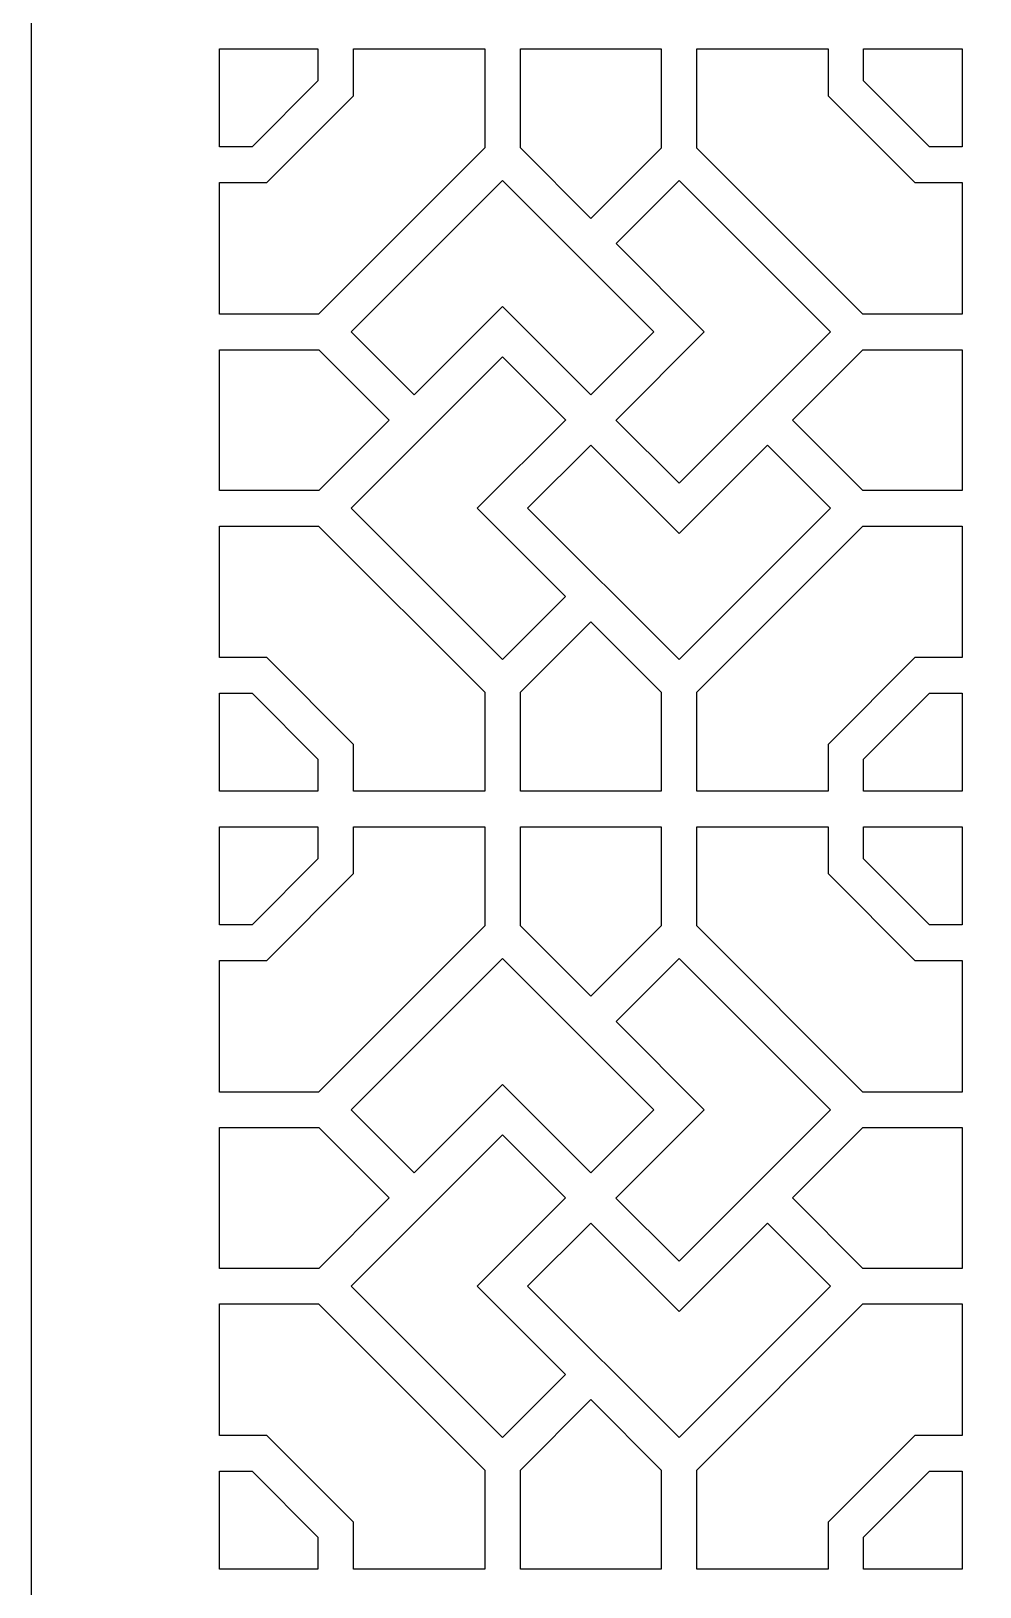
# Model space of a CAD drawing. Header units: centimetres. Extents: x -15.1 to -1.8, y -3.3 to 9.5.
# Drawn here: x -15.081 to -12.813, y -0.614 to 3.106 of the extents above; entities that cross this region are included whole.
import ezdxf

# ---------------------------------------------------------------- set-up
doc = ezdxf.new("R2010")
doc.units = ezdxf.units.CM
doc.header["$MEASUREMENT"] = 0
doc.layers.add('layer 1', color=7, linetype='Continuous')

msp = doc.modelspace()

# ---------------------------------------------------------------- linework, layer by layer
at = {"layer": 'layer 1', "color": 250}
for points, knots in [([(-15.08052, 9.5), (-15.08052, 9.5), (-8.68613, 9.5), (-8.68613, 9.5), (-8.68613, 9.5), (-8.68613, 9.5), (-8.68613, -3.28878), (-8.68613, -3.28878), (-8.68613, -3.28878), (-8.68613, -3.28878), (-15.08052, -3.28878), (-15.08052, -3.28878), (-15.08052, -3.28878), (-15.08052, -3.28878), (-15.08052, 9.5), (-15.08052, 9.5)], [0, 0, 0, 0, 0.2, 0.2, 0.2, 0.2, 0.4, 0.4, 0.4, 0.4, 0.6, 0.6, 0.6, 0.6, 1, 1, 1, 1]), ([(-14.51734, 2.74374), (-14.51734, 2.74374), (-14.63031, 2.74374), (-14.63031, 2.74374), (-14.63031, 2.74374), (-14.63031, 2.74374), (-14.63031, 2.42902), (-14.63031, 2.42902), (-14.63031, 2.42902), (-14.63031, 2.42902), (-14.39369, 2.42902), (-14.39369, 2.42902), (-14.39369, 2.42902), (-14.39369, 2.42902), (-13.99633, 2.82637), (-13.99633, 2.82637), (-13.99633, 2.82637), (-13.99633, 2.82637), (-13.99633, 3.06309), (-13.99633, 3.06309), (-13.99633, 3.06309), (-13.99633, 3.06309), (-14.30989, 3.06309), (-14.30989, 3.06309), (-14.30989, 3.06309), (-14.30989, 3.06309), (-14.30989, 2.95119), (-14.30989, 2.95119), (-14.30989, 2.95119), (-14.30989, 2.95119), (-14.51734, 2.74374), (-14.51734, 2.74374)], [0, 0, 0, 0, 0.1111111, 0.1111111, 0.1111111, 0.1111111, 0.2222222, 0.2222222, 0.2222222, 0.2222222, 0.3333333, 0.3333333, 0.3333333, 0.3333333, 0.4444444, 0.4444444, 0.4444444, 0.4444444, 0.5555556, 0.5555556, 0.5555556, 0.5555556, 0.6666667, 0.6666667, 0.6666667, 0.6666667, 0.7777778, 0.7777778, 0.7777778, 0.7777778, 1, 1, 1, 1]), ([(-14.63031, 2.82879), (-14.63031, 2.82879), (-14.55257, 2.82879), (-14.55257, 2.82879), (-14.55257, 2.82879), (-14.55257, 2.82879), (-14.39494, 2.98641), (-14.39494, 2.98641), (-14.39494, 2.98641), (-14.39494, 2.98641), (-14.39494, 3.06309), (-14.39494, 3.06309), (-14.39494, 3.06309), (-14.39494, 3.06309), (-14.63031, 3.06309), (-14.63031, 3.06309), (-14.63031, 3.06309), (-14.63031, 3.06309), (-14.63031, 2.82879), (-14.63031, 2.82879)], [0, 0, 0, 0, 0.1666667, 0.1666667, 0.1666667, 0.1666667, 0.3333333, 0.3333333, 0.3333333, 0.3333333, 0.5, 0.5, 0.5, 0.5, 0.6666667, 0.6666667, 0.6666667, 0.6666667, 1, 1, 1, 1]), ([(-13.91129, 3.06309), (-13.91129, 3.06309), (-13.91129, 2.82627), (-13.91129, 2.82627), (-13.91129, 2.82627), (-13.91129, 2.82627), (-13.74286, 2.65785), (-13.74286, 2.65785), (-13.74286, 2.65785), (-13.74286, 2.65785), (-13.57471, 2.82601), (-13.57471, 2.82601), (-13.57471, 2.82601), (-13.57471, 2.82601), (-13.57471, 3.06309), (-13.57471, 3.06309), (-13.57471, 3.06309), (-13.57471, 3.06309), (-13.91129, 3.06309), (-13.91129, 3.06309)], [0, 0, 0, 0, 0.1666667, 0.1666667, 0.1666667, 0.1666667, 0.3333333, 0.3333333, 0.3333333, 0.3333333, 0.5, 0.5, 0.5, 0.5, 0.6666667, 0.6666667, 0.6666667, 0.6666667, 1, 1, 1, 1]), ([(-12.96865, 2.74374), (-12.96865, 2.74374), (-13.1761, 2.95119), (-13.1761, 2.95119), (-13.1761, 2.95119), (-13.1761, 2.95119), (-13.1761, 3.06309), (-13.1761, 3.06309), (-13.1761, 3.06309), (-13.1761, 3.06309), (-13.48966, 3.06309), (-13.48966, 3.06309), (-13.48966, 3.06309), (-13.48966, 3.06309), (-13.48966, 2.8261), (-13.48966, 2.8261), (-13.48966, 2.8261), (-13.48966, 2.8261), (-13.09258, 2.42902), (-13.09258, 2.42902), (-13.09258, 2.42902), (-13.09258, 2.42902), (-12.85568, 2.42902), (-12.85568, 2.42902), (-12.85568, 2.42902), (-12.85568, 2.42902), (-12.85568, 2.74374), (-12.85568, 2.74374), (-12.85568, 2.74374), (-12.85568, 2.74374), (-12.96865, 2.74374), (-12.96865, 2.74374)], [0, 0, 0, 0, 0.1111111, 0.1111111, 0.1111111, 0.1111111, 0.2222222, 0.2222222, 0.2222222, 0.2222222, 0.3333333, 0.3333333, 0.3333333, 0.3333333, 0.4444444, 0.4444444, 0.4444444, 0.4444444, 0.5555556, 0.5555556, 0.5555556, 0.5555556, 0.6666667, 0.6666667, 0.6666667, 0.6666667, 0.7777778, 0.7777778, 0.7777778, 0.7777778, 1, 1, 1, 1]), ([(-12.85568, 2.82879), (-12.85568, 2.82879), (-12.85568, 3.06309), (-12.85568, 3.06309), (-12.85568, 3.06309), (-12.85568, 3.06309), (-13.09106, 3.06309), (-13.09106, 3.06309), (-13.09106, 3.06309), (-13.09106, 3.06309), (-13.09106, 2.98641), (-13.09106, 2.98641), (-13.09106, 2.98641), (-13.09106, 2.98641), (-12.93343, 2.82879), (-12.93343, 2.82879), (-12.93343, 2.82879), (-12.93343, 2.82879), (-12.85568, 2.82879), (-12.85568, 2.82879)], [0, 0, 0, 0, 0.1666667, 0.1666667, 0.1666667, 0.1666667, 0.3333333, 0.3333333, 0.3333333, 0.3333333, 0.5, 0.5, 0.5, 0.5, 0.6666667, 0.6666667, 0.6666667, 0.6666667, 1, 1, 1, 1]), ([(-13.74312, 2.23613), (-13.74312, 2.23613), (-13.74303, 2.23621), (-13.74303, 2.23621), (-13.74303, 2.23621), (-13.74303, 2.23621), (-13.74282, 2.23599), (-13.74282, 2.23599), (-13.74282, 2.23599), (-13.74282, 2.23599), (-13.59205, 2.38676), (-13.59205, 2.38676), (-13.59205, 2.38676), (-13.59205, 2.38676), (-13.95385, 2.74857), (-13.95385, 2.74857), (-13.95385, 2.74857), (-13.95385, 2.74857), (-14.31567, 2.38676), (-14.31567, 2.38676), (-14.31567, 2.38676), (-14.31567, 2.38676), (-14.16482, 2.23591), (-14.16482, 2.23591), (-14.16482, 2.23591), (-14.16482, 2.23591), (-13.95386, 2.44687), (-13.95386, 2.44687), (-13.95386, 2.44687), (-13.95386, 2.44687), (-13.74312, 2.23613), (-13.74312, 2.23613)], [0, 0, 0, 0, 0.1111111, 0.1111111, 0.1111111, 0.1111111, 0.2222222, 0.2222222, 0.2222222, 0.2222222, 0.3333333, 0.3333333, 0.3333333, 0.3333333, 0.4444444, 0.4444444, 0.4444444, 0.4444444, 0.5555556, 0.5555556, 0.5555556, 0.5555556, 0.6666667, 0.6666667, 0.6666667, 0.6666667, 0.7777778, 0.7777778, 0.7777778, 0.7777778, 1, 1, 1, 1]), ([(-13.68265, 2.17589), (-13.68265, 2.17589), (-13.68257, 2.17582), (-13.68257, 2.17582), (-13.68257, 2.17582), (-13.68257, 2.17582), (-13.68292, 2.17547), (-13.68292, 2.17547), (-13.68292, 2.17547), (-13.68292, 2.17547), (-13.53213, 2.02468), (-13.53213, 2.02468), (-13.53213, 2.02468), (-13.53213, 2.02468), (-13.17032, 2.38649), (-13.17032, 2.38649), (-13.17032, 2.38649), (-13.17032, 2.38649), (-13.53213, 2.7483), (-13.53213, 2.7483), (-13.53213, 2.7483), (-13.53213, 2.7483), (-13.68272, 2.59771), (-13.68272, 2.59771), (-13.68272, 2.59771), (-13.68272, 2.59771), (-13.47178, 2.38676), (-13.47178, 2.38676), (-13.47178, 2.38676), (-13.47178, 2.38676), (-13.68265, 2.17589), (-13.68265, 2.17589)], [0, 0, 0, 0, 0.1111111, 0.1111111, 0.1111111, 0.1111111, 0.2222222, 0.2222222, 0.2222222, 0.2222222, 0.3333333, 0.3333333, 0.3333333, 0.3333333, 0.4444444, 0.4444444, 0.4444444, 0.4444444, 0.5555556, 0.5555556, 0.5555556, 0.5555556, 0.6666667, 0.6666667, 0.6666667, 0.6666667, 0.7777778, 0.7777778, 0.7777778, 0.7777778, 1, 1, 1, 1]), ([(-14.22495, 2.17577), (-14.22495, 2.17577), (-14.39315, 2.34397), (-14.39315, 2.34397), (-14.39315, 2.34397), (-14.39315, 2.34397), (-14.63031, 2.34397), (-14.63031, 2.34397), (-14.63031, 2.34397), (-14.63031, 2.34397), (-14.63031, 2.00739), (-14.63031, 2.00739), (-14.63031, 2.00739), (-14.63031, 2.00739), (-14.39334, 2.00739), (-14.39334, 2.00739), (-14.39334, 2.00739), (-14.39334, 2.00739), (-14.22495, 2.17577), (-14.22495, 2.17577)], [0, 0, 0, 0, 0.1666667, 0.1666667, 0.1666667, 0.1666667, 0.3333333, 0.3333333, 0.3333333, 0.3333333, 0.5, 0.5, 0.5, 0.5, 0.6666667, 0.6666667, 0.6666667, 0.6666667, 1, 1, 1, 1]), ([(-12.85568, 2.34397), (-12.85568, 2.34397), (-13.09257, 2.34397), (-13.09257, 2.34397), (-13.09257, 2.34397), (-13.09257, 2.34397), (-13.26087, 2.17568), (-13.26087, 2.17568), (-13.26087, 2.17568), (-13.26087, 2.17568), (-13.09258, 2.00739), (-13.09258, 2.00739), (-13.09258, 2.00739), (-13.09258, 2.00739), (-12.85568, 2.00739), (-12.85568, 2.00739), (-12.85568, 2.00739), (-12.85568, 2.00739), (-12.85568, 2.34397), (-12.85568, 2.34397)], [0, 0, 0, 0, 0.1666667, 0.1666667, 0.1666667, 0.1666667, 0.3333333, 0.3333333, 0.3333333, 0.3333333, 0.5, 0.5, 0.5, 0.5, 0.6666667, 0.6666667, 0.6666667, 0.6666667, 1, 1, 1, 1]), ([(-13.8034, 2.17577), (-13.8034, 2.17577), (-13.80322, 2.17595), (-13.80322, 2.17595), (-13.80322, 2.17595), (-13.80322, 2.17595), (-13.95385, 2.32659), (-13.95385, 2.32659), (-13.95385, 2.32659), (-13.95385, 2.32659), (-14.31567, 1.96479), (-14.31567, 1.96479), (-14.31567, 1.96479), (-14.31567, 1.96479), (-13.95386, 1.60297), (-13.95386, 1.60297), (-13.95386, 1.60297), (-13.95386, 1.60297), (-13.80309, 1.75374), (-13.80309, 1.75374), (-13.80309, 1.75374), (-13.80309, 1.75374), (-14.01422, 1.96486), (-14.01422, 1.96486), (-14.01422, 1.96486), (-14.01422, 1.96486), (-13.80335, 2.17573), (-13.80335, 2.17573), (-13.80335, 2.17573), (-13.80335, 2.17573), (-13.8034, 2.17577), (-13.8034, 2.17577)], [0, 0, 0, 0, 0.1111111, 0.1111111, 0.1111111, 0.1111111, 0.2222222, 0.2222222, 0.2222222, 0.2222222, 0.3333333, 0.3333333, 0.3333333, 0.3333333, 0.4444444, 0.4444444, 0.4444444, 0.4444444, 0.5555556, 0.5555556, 0.5555556, 0.5555556, 0.6666667, 0.6666667, 0.6666667, 0.6666667, 0.7777778, 0.7777778, 0.7777778, 0.7777778, 1, 1, 1, 1]), ([(-13.74327, 2.11554), (-13.74327, 2.11554), (-13.89395, 1.96486), (-13.89395, 1.96486), (-13.89395, 1.96486), (-13.89395, 1.96486), (-13.53213, 1.60305), (-13.53213, 1.60305), (-13.53213, 1.60305), (-13.53213, 1.60305), (-13.17032, 1.96486), (-13.17032, 1.96486), (-13.17032, 1.96486), (-13.17032, 1.96486), (-13.321, 2.11554), (-13.321, 2.11554), (-13.321, 2.11554), (-13.321, 2.11554), (-13.53213, 1.90441), (-13.53213, 1.90441), (-13.53213, 1.90441), (-13.53213, 1.90441), (-13.74327, 2.11554), (-13.74327, 2.11554)], [0, 0, 0, 0, 0.1428571, 0.1428571, 0.1428571, 0.1428571, 0.2857143, 0.2857143, 0.2857143, 0.2857143, 0.4285714, 0.4285714, 0.4285714, 0.4285714, 0.5714286, 0.5714286, 0.5714286, 0.5714286, 0.7142857, 0.7142857, 0.7142857, 0.7142857, 1, 1, 1, 1]), ([(-14.51734, 1.60781), (-14.51734, 1.60781), (-14.30989, 1.40036), (-14.30989, 1.40036), (-14.30989, 1.40036), (-14.30989, 1.40036), (-14.30989, 1.28846), (-14.30989, 1.28846), (-14.30989, 1.28846), (-14.30989, 1.28846), (-13.99633, 1.28846), (-13.99633, 1.28846), (-13.99633, 1.28846), (-13.99633, 1.28846), (-13.99633, 1.52518), (-13.99633, 1.52518), (-13.99633, 1.52518), (-13.99633, 1.52518), (-14.3935, 1.92234), (-14.3935, 1.92234), (-14.3935, 1.92234), (-14.3935, 1.92234), (-14.63031, 1.92234), (-14.63031, 1.92234), (-14.63031, 1.92234), (-14.63031, 1.92234), (-14.63031, 1.60781), (-14.63031, 1.60781), (-14.63031, 1.60781), (-14.63031, 1.60781), (-14.51734, 1.60781), (-14.51734, 1.60781)], [0, 0, 0, 0, 0.1111111, 0.1111111, 0.1111111, 0.1111111, 0.2222222, 0.2222222, 0.2222222, 0.2222222, 0.3333333, 0.3333333, 0.3333333, 0.3333333, 0.4444444, 0.4444444, 0.4444444, 0.4444444, 0.5555556, 0.5555556, 0.5555556, 0.5555556, 0.6666667, 0.6666667, 0.6666667, 0.6666667, 0.7777778, 0.7777778, 0.7777778, 0.7777778, 1, 1, 1, 1]), ([(-12.96865, 1.60781), (-12.96865, 1.60781), (-12.85568, 1.60781), (-12.85568, 1.60781), (-12.85568, 1.60781), (-12.85568, 1.60781), (-12.85568, 1.92234), (-12.85568, 1.92234), (-12.85568, 1.92234), (-12.85568, 1.92234), (-13.09257, 1.92234), (-13.09257, 1.92234), (-13.09257, 1.92234), (-13.09257, 1.92234), (-13.48966, 1.52525), (-13.48966, 1.52525), (-13.48966, 1.52525), (-13.48966, 1.52525), (-13.48966, 1.28846), (-13.48966, 1.28846), (-13.48966, 1.28846), (-13.48966, 1.28846), (-13.1761, 1.28846), (-13.1761, 1.28846), (-13.1761, 1.28846), (-13.1761, 1.28846), (-13.1761, 1.40036), (-13.1761, 1.40036), (-13.1761, 1.40036), (-13.1761, 1.40036), (-12.96865, 1.60781), (-12.96865, 1.60781)], [0, 0, 0, 0, 0.1111111, 0.1111111, 0.1111111, 0.1111111, 0.2222222, 0.2222222, 0.2222222, 0.2222222, 0.3333333, 0.3333333, 0.3333333, 0.3333333, 0.4444444, 0.4444444, 0.4444444, 0.4444444, 0.5555556, 0.5555556, 0.5555556, 0.5555556, 0.6666667, 0.6666667, 0.6666667, 0.6666667, 0.7777778, 0.7777778, 0.7777778, 0.7777778, 1, 1, 1, 1]), ([(-13.57471, 1.28846), (-13.57471, 1.28846), (-13.57471, 1.52536), (-13.57471, 1.52536), (-13.57471, 1.52536), (-13.57471, 1.52536), (-13.74296, 1.6936), (-13.74296, 1.6936), (-13.74296, 1.6936), (-13.74296, 1.6936), (-13.91129, 1.52527), (-13.91129, 1.52527), (-13.91129, 1.52527), (-13.91129, 1.52527), (-13.91129, 1.28846), (-13.91129, 1.28846), (-13.91129, 1.28846), (-13.91129, 1.28846), (-13.57471, 1.28846), (-13.57471, 1.28846)], [0, 0, 0, 0, 0.1666667, 0.1666667, 0.1666667, 0.1666667, 0.3333333, 0.3333333, 0.3333333, 0.3333333, 0.5, 0.5, 0.5, 0.5, 0.6666667, 0.6666667, 0.6666667, 0.6666667, 1, 1, 1, 1]), ([(-14.63031, 1.52276), (-14.63031, 1.52276), (-14.63031, 1.28846), (-14.63031, 1.28846), (-14.63031, 1.28846), (-14.63031, 1.28846), (-14.39494, 1.28846), (-14.39494, 1.28846), (-14.39494, 1.28846), (-14.39494, 1.28846), (-14.39494, 1.36514), (-14.39494, 1.36514), (-14.39494, 1.36514), (-14.39494, 1.36514), (-14.55257, 1.52276), (-14.55257, 1.52276), (-14.55257, 1.52276), (-14.55257, 1.52276), (-14.63031, 1.52276), (-14.63031, 1.52276)], [0, 0, 0, 0, 0.1666667, 0.1666667, 0.1666667, 0.1666667, 0.3333333, 0.3333333, 0.3333333, 0.3333333, 0.5, 0.5, 0.5, 0.5, 0.6666667, 0.6666667, 0.6666667, 0.6666667, 1, 1, 1, 1]), ([(-12.85568, 1.52276), (-12.85568, 1.52276), (-12.93343, 1.52276), (-12.93343, 1.52276), (-12.93343, 1.52276), (-12.93343, 1.52276), (-13.09106, 1.36514), (-13.09106, 1.36514), (-13.09106, 1.36514), (-13.09106, 1.36514), (-13.09106, 1.28846), (-13.09106, 1.28846), (-13.09106, 1.28846), (-13.09106, 1.28846), (-12.85568, 1.28846), (-12.85568, 1.28846), (-12.85568, 1.28846), (-12.85568, 1.28846), (-12.85568, 1.52276), (-12.85568, 1.52276)], [0, 0, 0, 0, 0.1666667, 0.1666667, 0.1666667, 0.1666667, 0.3333333, 0.3333333, 0.3333333, 0.3333333, 0.5, 0.5, 0.5, 0.5, 0.6666667, 0.6666667, 0.6666667, 0.6666667, 1, 1, 1, 1]), ([(-14.51734, 0.88407), (-14.51734, 0.88407), (-14.63031, 0.88407), (-14.63031, 0.88407), (-14.63031, 0.88407), (-14.63031, 0.88407), (-14.63031, 0.56934), (-14.63031, 0.56934), (-14.63031, 0.56934), (-14.63031, 0.56934), (-14.39369, 0.56934), (-14.39369, 0.56934), (-14.39369, 0.56934), (-14.39369, 0.56934), (-13.99633, 0.9667), (-13.99633, 0.9667), (-13.99633, 0.9667), (-13.99633, 0.9667), (-13.99633, 1.20341), (-13.99633, 1.20341), (-13.99633, 1.20341), (-13.99633, 1.20341), (-14.30989, 1.20341), (-14.30989, 1.20341), (-14.30989, 1.20341), (-14.30989, 1.20341), (-14.30989, 1.09151), (-14.30989, 1.09151), (-14.30989, 1.09151), (-14.30989, 1.09151), (-14.51734, 0.88407), (-14.51734, 0.88407)], [0, 0, 0, 0, 0.1111111, 0.1111111, 0.1111111, 0.1111111, 0.2222222, 0.2222222, 0.2222222, 0.2222222, 0.3333333, 0.3333333, 0.3333333, 0.3333333, 0.4444444, 0.4444444, 0.4444444, 0.4444444, 0.5555556, 0.5555556, 0.5555556, 0.5555556, 0.6666667, 0.6666667, 0.6666667, 0.6666667, 0.7777778, 0.7777778, 0.7777778, 0.7777778, 1, 1, 1, 1]), ([(-14.63031, 0.96911), (-14.63031, 0.96911), (-14.55257, 0.96911), (-14.55257, 0.96911), (-14.55257, 0.96911), (-14.55257, 0.96911), (-14.39494, 1.12674), (-14.39494, 1.12674), (-14.39494, 1.12674), (-14.39494, 1.12674), (-14.39494, 1.20341), (-14.39494, 1.20341), (-14.39494, 1.20341), (-14.39494, 1.20341), (-14.63031, 1.20341), (-14.63031, 1.20341), (-14.63031, 1.20341), (-14.63031, 1.20341), (-14.63031, 0.96911), (-14.63031, 0.96911)], [0, 0, 0, 0, 0.1666667, 0.1666667, 0.1666667, 0.1666667, 0.3333333, 0.3333333, 0.3333333, 0.3333333, 0.5, 0.5, 0.5, 0.5, 0.6666667, 0.6666667, 0.6666667, 0.6666667, 1, 1, 1, 1]), ([(-13.91129, 1.20341), (-13.91129, 1.20341), (-13.91129, 0.9666), (-13.91129, 0.9666), (-13.91129, 0.9666), (-13.91129, 0.9666), (-13.74286, 0.79817), (-13.74286, 0.79817), (-13.74286, 0.79817), (-13.74286, 0.79817), (-13.57471, 0.96633), (-13.57471, 0.96633), (-13.57471, 0.96633), (-13.57471, 0.96633), (-13.57471, 1.20341), (-13.57471, 1.20341), (-13.57471, 1.20341), (-13.57471, 1.20341), (-13.91129, 1.20341), (-13.91129, 1.20341)], [0, 0, 0, 0, 0.1666667, 0.1666667, 0.1666667, 0.1666667, 0.3333333, 0.3333333, 0.3333333, 0.3333333, 0.5, 0.5, 0.5, 0.5, 0.6666667, 0.6666667, 0.6666667, 0.6666667, 1, 1, 1, 1]), ([(-12.96865, 0.88407), (-12.96865, 0.88407), (-13.1761, 1.09151), (-13.1761, 1.09151), (-13.1761, 1.09151), (-13.1761, 1.09151), (-13.1761, 1.20341), (-13.1761, 1.20341), (-13.1761, 1.20341), (-13.1761, 1.20341), (-13.48966, 1.20341), (-13.48966, 1.20341), (-13.48966, 1.20341), (-13.48966, 1.20341), (-13.48966, 0.96643), (-13.48966, 0.96643), (-13.48966, 0.96643), (-13.48966, 0.96643), (-13.09258, 0.56934), (-13.09258, 0.56934), (-13.09258, 0.56934), (-13.09258, 0.56934), (-12.85568, 0.56934), (-12.85568, 0.56934), (-12.85568, 0.56934), (-12.85568, 0.56934), (-12.85568, 0.88407), (-12.85568, 0.88407), (-12.85568, 0.88407), (-12.85568, 0.88407), (-12.96865, 0.88407), (-12.96865, 0.88407)], [0, 0, 0, 0, 0.1111111, 0.1111111, 0.1111111, 0.1111111, 0.2222222, 0.2222222, 0.2222222, 0.2222222, 0.3333333, 0.3333333, 0.3333333, 0.3333333, 0.4444444, 0.4444444, 0.4444444, 0.4444444, 0.5555556, 0.5555556, 0.5555556, 0.5555556, 0.6666667, 0.6666667, 0.6666667, 0.6666667, 0.7777778, 0.7777778, 0.7777778, 0.7777778, 1, 1, 1, 1]), ([(-12.85568, 0.96911), (-12.85568, 0.96911), (-12.85568, 1.20341), (-12.85568, 1.20341), (-12.85568, 1.20341), (-12.85568, 1.20341), (-13.09106, 1.20341), (-13.09106, 1.20341), (-13.09106, 1.20341), (-13.09106, 1.20341), (-13.09106, 1.12674), (-13.09106, 1.12674), (-13.09106, 1.12674), (-13.09106, 1.12674), (-12.93343, 0.96911), (-12.93343, 0.96911), (-12.93343, 0.96911), (-12.93343, 0.96911), (-12.85568, 0.96911), (-12.85568, 0.96911)], [0, 0, 0, 0, 0.1666667, 0.1666667, 0.1666667, 0.1666667, 0.3333333, 0.3333333, 0.3333333, 0.3333333, 0.5, 0.5, 0.5, 0.5, 0.6666667, 0.6666667, 0.6666667, 0.6666667, 1, 1, 1, 1]), ([(-13.74312, 0.37645), (-13.74312, 0.37645), (-13.74303, 0.37653), (-13.74303, 0.37653), (-13.74303, 0.37653), (-13.74303, 0.37653), (-13.74282, 0.37632), (-13.74282, 0.37632), (-13.74282, 0.37632), (-13.74282, 0.37632), (-13.59205, 0.52709), (-13.59205, 0.52709), (-13.59205, 0.52709), (-13.59205, 0.52709), (-13.95385, 0.88889), (-13.95385, 0.88889), (-13.95385, 0.88889), (-13.95385, 0.88889), (-14.31567, 0.52709), (-14.31567, 0.52709), (-14.31567, 0.52709), (-14.31567, 0.52709), (-14.16482, 0.37624), (-14.16482, 0.37624), (-14.16482, 0.37624), (-14.16482, 0.37624), (-13.95386, 0.5872), (-13.95386, 0.5872), (-13.95386, 0.5872), (-13.95386, 0.5872), (-13.74312, 0.37645), (-13.74312, 0.37645)], [0, 0, 0, 0, 0.1111111, 0.1111111, 0.1111111, 0.1111111, 0.2222222, 0.2222222, 0.2222222, 0.2222222, 0.3333333, 0.3333333, 0.3333333, 0.3333333, 0.4444444, 0.4444444, 0.4444444, 0.4444444, 0.5555556, 0.5555556, 0.5555556, 0.5555556, 0.6666667, 0.6666667, 0.6666667, 0.6666667, 0.7777778, 0.7777778, 0.7777778, 0.7777778, 1, 1, 1, 1]), ([(-13.68265, 0.31622), (-13.68265, 0.31622), (-13.68257, 0.31614), (-13.68257, 0.31614), (-13.68257, 0.31614), (-13.68257, 0.31614), (-13.68292, 0.31579), (-13.68292, 0.31579), (-13.68292, 0.31579), (-13.68292, 0.31579), (-13.53213, 0.165), (-13.53213, 0.165), (-13.53213, 0.165), (-13.53213, 0.165), (-13.17032, 0.52682), (-13.17032, 0.52682), (-13.17032, 0.52682), (-13.17032, 0.52682), (-13.53213, 0.88862), (-13.53213, 0.88862), (-13.53213, 0.88862), (-13.53213, 0.88862), (-13.68272, 0.73803), (-13.68272, 0.73803), (-13.68272, 0.73803), (-13.68272, 0.73803), (-13.47178, 0.52709), (-13.47178, 0.52709), (-13.47178, 0.52709), (-13.47178, 0.52709), (-13.68265, 0.31622), (-13.68265, 0.31622)], [0, 0, 0, 0, 0.1111111, 0.1111111, 0.1111111, 0.1111111, 0.2222222, 0.2222222, 0.2222222, 0.2222222, 0.3333333, 0.3333333, 0.3333333, 0.3333333, 0.4444444, 0.4444444, 0.4444444, 0.4444444, 0.5555556, 0.5555556, 0.5555556, 0.5555556, 0.6666667, 0.6666667, 0.6666667, 0.6666667, 0.7777778, 0.7777778, 0.7777778, 0.7777778, 1, 1, 1, 1]), ([(-14.22495, 0.3161), (-14.22495, 0.3161), (-14.39315, 0.48429), (-14.39315, 0.48429), (-14.39315, 0.48429), (-14.39315, 0.48429), (-14.63031, 0.48429), (-14.63031, 0.48429), (-14.63031, 0.48429), (-14.63031, 0.48429), (-14.63031, 0.14771), (-14.63031, 0.14771), (-14.63031, 0.14771), (-14.63031, 0.14771), (-14.39334, 0.14771), (-14.39334, 0.14771), (-14.39334, 0.14771), (-14.39334, 0.14771), (-14.22495, 0.3161), (-14.22495, 0.3161)], [0, 0, 0, 0, 0.1666667, 0.1666667, 0.1666667, 0.1666667, 0.3333333, 0.3333333, 0.3333333, 0.3333333, 0.5, 0.5, 0.5, 0.5, 0.6666667, 0.6666667, 0.6666667, 0.6666667, 1, 1, 1, 1]), ([(-12.85568, 0.48429), (-12.85568, 0.48429), (-13.09257, 0.48429), (-13.09257, 0.48429), (-13.09257, 0.48429), (-13.09257, 0.48429), (-13.26087, 0.316), (-13.26087, 0.316), (-13.26087, 0.316), (-13.26087, 0.316), (-13.09258, 0.14771), (-13.09258, 0.14771), (-13.09258, 0.14771), (-13.09258, 0.14771), (-12.85568, 0.14771), (-12.85568, 0.14771), (-12.85568, 0.14771), (-12.85568, 0.14771), (-12.85568, 0.48429), (-12.85568, 0.48429)], [0, 0, 0, 0, 0.1666667, 0.1666667, 0.1666667, 0.1666667, 0.3333333, 0.3333333, 0.3333333, 0.3333333, 0.5, 0.5, 0.5, 0.5, 0.6666667, 0.6666667, 0.6666667, 0.6666667, 1, 1, 1, 1]), ([(-13.8034, 0.3161), (-13.8034, 0.3161), (-13.80322, 0.31628), (-13.80322, 0.31628), (-13.80322, 0.31628), (-13.80322, 0.31628), (-13.95385, 0.46692), (-13.95385, 0.46692), (-13.95385, 0.46692), (-13.95385, 0.46692), (-14.31567, 0.10511), (-14.31567, 0.10511), (-14.31567, 0.10511), (-14.31567, 0.10511), (-13.95386, -0.2567), (-13.95386, -0.2567), (-13.95386, -0.2567), (-13.95386, -0.2567), (-13.80309, -0.10594), (-13.80309, -0.10594), (-13.80309, -0.10594), (-13.80309, -0.10594), (-14.01422, 0.10519), (-14.01422, 0.10519), (-14.01422, 0.10519), (-14.01422, 0.10519), (-13.80335, 0.31606), (-13.80335, 0.31606), (-13.80335, 0.31606), (-13.80335, 0.31606), (-13.8034, 0.3161), (-13.8034, 0.3161)], [0, 0, 0, 0, 0.1111111, 0.1111111, 0.1111111, 0.1111111, 0.2222222, 0.2222222, 0.2222222, 0.2222222, 0.3333333, 0.3333333, 0.3333333, 0.3333333, 0.4444444, 0.4444444, 0.4444444, 0.4444444, 0.5555556, 0.5555556, 0.5555556, 0.5555556, 0.6666667, 0.6666667, 0.6666667, 0.6666667, 0.7777778, 0.7777778, 0.7777778, 0.7777778, 1, 1, 1, 1]), ([(-13.74327, 0.25586), (-13.74327, 0.25586), (-13.89395, 0.10519), (-13.89395, 0.10519), (-13.89395, 0.10519), (-13.89395, 0.10519), (-13.53213, -0.25663), (-13.53213, -0.25663), (-13.53213, -0.25663), (-13.53213, -0.25663), (-13.17032, 0.10519), (-13.17032, 0.10519), (-13.17032, 0.10519), (-13.17032, 0.10519), (-13.321, 0.25587), (-13.321, 0.25587), (-13.321, 0.25587), (-13.321, 0.25587), (-13.53213, 0.04473), (-13.53213, 0.04473), (-13.53213, 0.04473), (-13.53213, 0.04473), (-13.74327, 0.25586), (-13.74327, 0.25586)], [0, 0, 0, 0, 0.1428571, 0.1428571, 0.1428571, 0.1428571, 0.2857143, 0.2857143, 0.2857143, 0.2857143, 0.4285714, 0.4285714, 0.4285714, 0.4285714, 0.5714286, 0.5714286, 0.5714286, 0.5714286, 0.7142857, 0.7142857, 0.7142857, 0.7142857, 1, 1, 1, 1]), ([(-14.51734, -0.25187), (-14.51734, -0.25187), (-14.30989, -0.45931), (-14.30989, -0.45931), (-14.30989, -0.45931), (-14.30989, -0.45931), (-14.30989, -0.57121), (-14.30989, -0.57121), (-14.30989, -0.57121), (-14.30989, -0.57121), (-13.99633, -0.57121), (-13.99633, -0.57121), (-13.99633, -0.57121), (-13.99633, -0.57121), (-13.99633, -0.3345), (-13.99633, -0.3345), (-13.99633, -0.3345), (-13.99633, -0.3345), (-14.3935, 0.06267), (-14.3935, 0.06267), (-14.3935, 0.06267), (-14.3935, 0.06267), (-14.63031, 0.06267), (-14.63031, 0.06267), (-14.63031, 0.06267), (-14.63031, 0.06267), (-14.63031, -0.25187), (-14.63031, -0.25187), (-14.63031, -0.25187), (-14.63031, -0.25187), (-14.51734, -0.25187), (-14.51734, -0.25187)], [0, 0, 0, 0, 0.1111111, 0.1111111, 0.1111111, 0.1111111, 0.2222222, 0.2222222, 0.2222222, 0.2222222, 0.3333333, 0.3333333, 0.3333333, 0.3333333, 0.4444444, 0.4444444, 0.4444444, 0.4444444, 0.5555556, 0.5555556, 0.5555556, 0.5555556, 0.6666667, 0.6666667, 0.6666667, 0.6666667, 0.7777778, 0.7777778, 0.7777778, 0.7777778, 1, 1, 1, 1]), ([(-12.96865, -0.25187), (-12.96865, -0.25187), (-12.85568, -0.25187), (-12.85568, -0.25187), (-12.85568, -0.25187), (-12.85568, -0.25187), (-12.85568, 0.06267), (-12.85568, 0.06267), (-12.85568, 0.06267), (-12.85568, 0.06267), (-13.09257, 0.06267), (-13.09257, 0.06267), (-13.09257, 0.06267), (-13.09257, 0.06267), (-13.48966, -0.33442), (-13.48966, -0.33442), (-13.48966, -0.33442), (-13.48966, -0.33442), (-13.48966, -0.57121), (-13.48966, -0.57121), (-13.48966, -0.57121), (-13.48966, -0.57121), (-13.1761, -0.57121), (-13.1761, -0.57121), (-13.1761, -0.57121), (-13.1761, -0.57121), (-13.1761, -0.45931), (-13.1761, -0.45931), (-13.1761, -0.45931), (-13.1761, -0.45931), (-12.96865, -0.25187), (-12.96865, -0.25187)], [0, 0, 0, 0, 0.1111111, 0.1111111, 0.1111111, 0.1111111, 0.2222222, 0.2222222, 0.2222222, 0.2222222, 0.3333333, 0.3333333, 0.3333333, 0.3333333, 0.4444444, 0.4444444, 0.4444444, 0.4444444, 0.5555556, 0.5555556, 0.5555556, 0.5555556, 0.6666667, 0.6666667, 0.6666667, 0.6666667, 0.7777778, 0.7777778, 0.7777778, 0.7777778, 1, 1, 1, 1]), ([(-13.57471, -0.57121), (-13.57471, -0.57121), (-13.57471, -0.33432), (-13.57471, -0.33432), (-13.57471, -0.33432), (-13.57471, -0.33432), (-13.74296, -0.16607), (-13.74296, -0.16607), (-13.74296, -0.16607), (-13.74296, -0.16607), (-13.91129, -0.3344), (-13.91129, -0.3344), (-13.91129, -0.3344), (-13.91129, -0.3344), (-13.91129, -0.57121), (-13.91129, -0.57121), (-13.91129, -0.57121), (-13.91129, -0.57121), (-13.57471, -0.57121), (-13.57471, -0.57121)], [0, 0, 0, 0, 0.1666667, 0.1666667, 0.1666667, 0.1666667, 0.3333333, 0.3333333, 0.3333333, 0.3333333, 0.5, 0.5, 0.5, 0.5, 0.6666667, 0.6666667, 0.6666667, 0.6666667, 1, 1, 1, 1]), ([(-14.63031, -0.33691), (-14.63031, -0.33691), (-14.63031, -0.57121), (-14.63031, -0.57121), (-14.63031, -0.57121), (-14.63031, -0.57121), (-14.39494, -0.57121), (-14.39494, -0.57121), (-14.39494, -0.57121), (-14.39494, -0.57121), (-14.39494, -0.49454), (-14.39494, -0.49454), (-14.39494, -0.49454), (-14.39494, -0.49454), (-14.55257, -0.33691), (-14.55257, -0.33691), (-14.55257, -0.33691), (-14.55257, -0.33691), (-14.63031, -0.33691), (-14.63031, -0.33691)], [0, 0, 0, 0, 0.1666667, 0.1666667, 0.1666667, 0.1666667, 0.3333333, 0.3333333, 0.3333333, 0.3333333, 0.5, 0.5, 0.5, 0.5, 0.6666667, 0.6666667, 0.6666667, 0.6666667, 1, 1, 1, 1]), ([(-12.85568, -0.33691), (-12.85568, -0.33691), (-12.93343, -0.33691), (-12.93343, -0.33691), (-12.93343, -0.33691), (-12.93343, -0.33691), (-13.09106, -0.49454), (-13.09106, -0.49454), (-13.09106, -0.49454), (-13.09106, -0.49454), (-13.09106, -0.57121), (-13.09106, -0.57121), (-13.09106, -0.57121), (-13.09106, -0.57121), (-12.85568, -0.57121), (-12.85568, -0.57121), (-12.85568, -0.57121), (-12.85568, -0.57121), (-12.85568, -0.33691), (-12.85568, -0.33691)], [0, 0, 0, 0, 0.1666667, 0.1666667, 0.1666667, 0.1666667, 0.3333333, 0.3333333, 0.3333333, 0.3333333, 0.5, 0.5, 0.5, 0.5, 0.6666667, 0.6666667, 0.6666667, 0.6666667, 1, 1, 1, 1])]:
    msp.add_open_spline(points, degree=3, knots=knots, dxfattribs=at)

doc.saveas('drawing.dxf')
